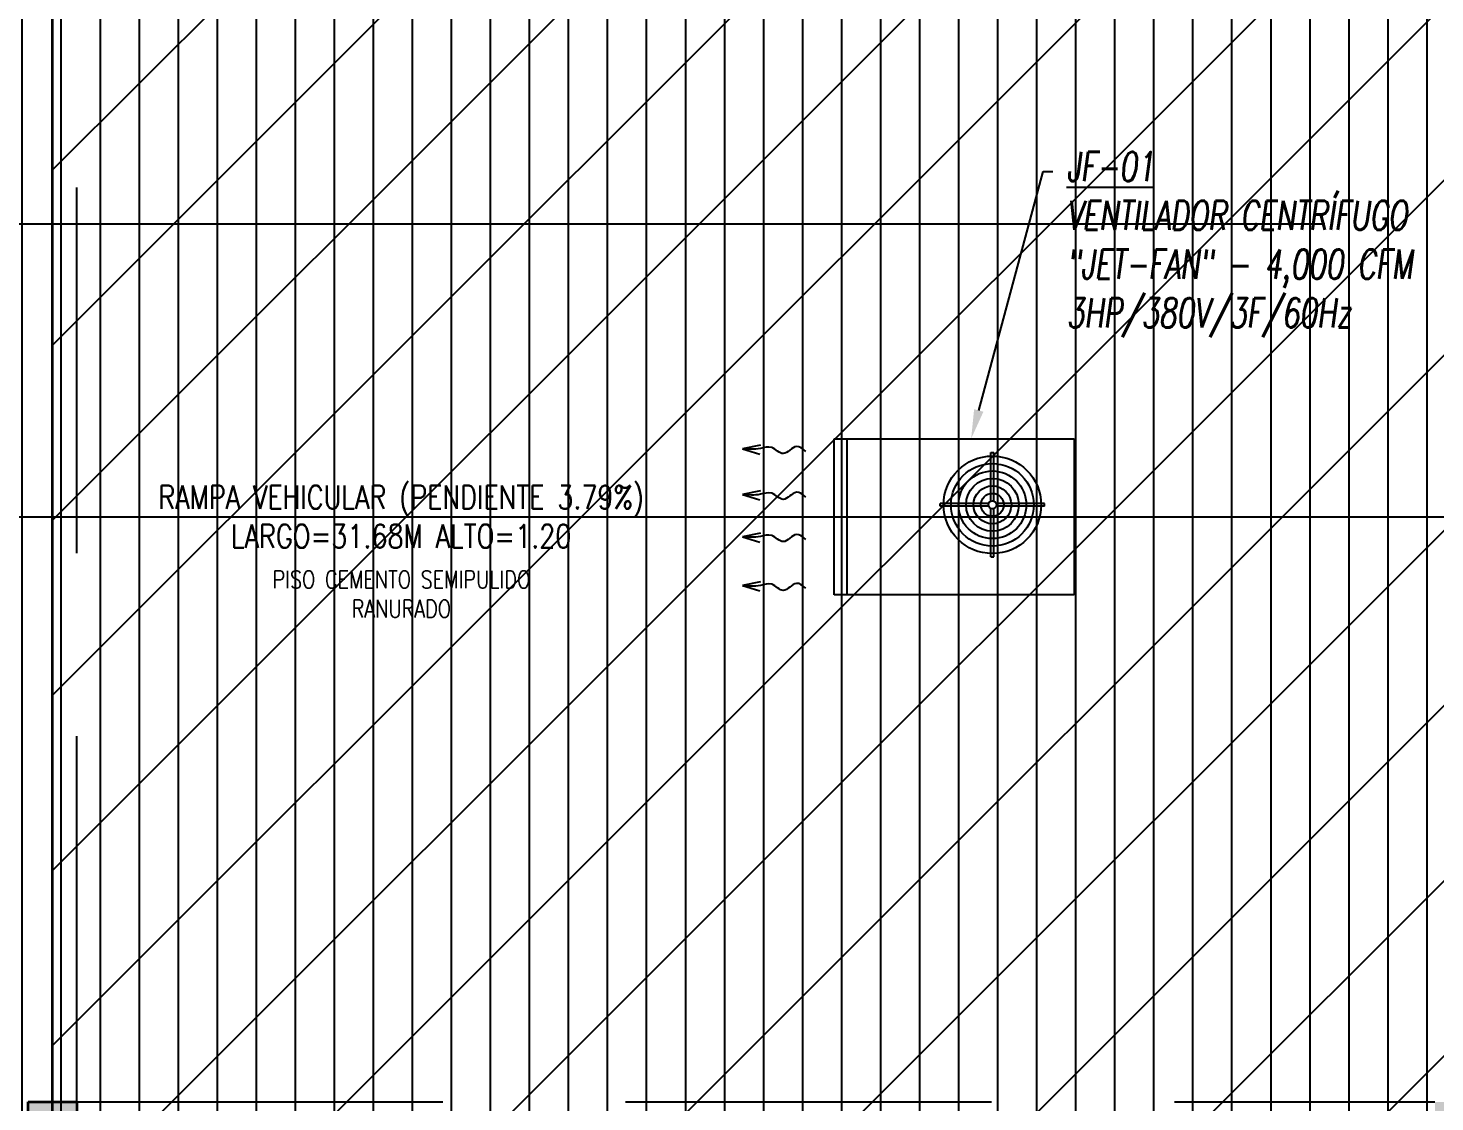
# Model space of a CAD drawing. Extents: x 226317 to 226469, y 8188101 to 8188260.
# Drawn here: x 226415.15 to 226422.36, y 8188196.91 to 8188202.41 of the extents above; entities that cross this region are included whole.
import ezdxf
from ezdxf import colors
from ezdxf.entities.mleader import LeaderData, LeaderLine
from ezdxf.math import Vec2, Vec3

# ---------------------------------------------------------------- set-up
doc = ezdxf.new("R2010")
doc.units = 0
doc.header["$LTSCALE"] = 15
doc.linetypes.add('CENTER', pattern=[2, 1.25, -0.25, 0.25, -0.25])
doc.linetypes.add('HIDDEN2', pattern=[0.1875, 0.125, -0.0625])
doc.layers.get('0').update_dxf_attribs({"color": 250})
for name, color, linetype in [('A-ESTRUCTURA-HATCH', 250, 'Continuous'), ('A-ESTRUCTURA-VIGAS', 250, 'HIDDEN2'), ('A-HATCH', 250, 'Continuous'), ('A-TEXTO-ACABADO PISO', 250, 'Continuous'), ('A-TEXTO-AMBIENTES', 252, 'Continuous'), ('A_50_CortesElev', 250, 'CENTER'), ('L-06_EQ-FIN-CONT', 141, 'Continuous'), ('L3 Equipos y Ductos', 160, 'Continuous'), ('L4 Linea mediana', 191, 'Continuous'), ('L5 Linea mediana segmentada', 191, 'HIDDEN2'), ('L6 Linea fina', 141, 'Continuous')]:
    doc.layers.add(name, color=color, linetype=linetype)
doc.layers.add('A-ESTRUCTURA-PLACAS', color=252, linetype='Continuous', lineweight=35)
doc.layers.add('A-ETAPAS', color=250, linetype='Continuous', lineweight=35, plot=False)
doc.styles.add('JNV ING', font='romans.shx', dxfattribs={"width": 0.7, "oblique": 8, "height": 0.15})
doc.styles.add('ROMANS', font='romans.shx', dxfattribs={"width": 0.8})

# ---------------------------------------------------------------- blocks, each defined once
blk = doc.blocks.new('EST P1')
at = {"layer": 'A-ESTRUCTURA-HATCH'}
h = blk.add_hatch(dxfattribs=at)
h.set_pattern_fill('ANSI31', color=256, scale=0.02)
h.set_pattern_definition([(45, (-226392.07709, -8188203.05961), (-0.04490128060535, 0.04490128060535), [])])
h.paths.add_polyline_path([(-3.61, 5.05), (-3.61, 4.85), (-44.785, 4.85), (-44.785, -0.15), (-46.99, -0.15), (-46.99, -11.15), (-3.61, -11.1501), (-3.61, -11.4001), (-47.24, -11.4001), (-47.24, 0.15), (-45.035, 0.15), (-45.035, 5.05)])
h.paths.add_polyline_path([(5.8757, 4.85), (5.8757, 5.05), (35.53, 5.05), (35.53, 4.85)])
h.paths.add_polyline_path([(47.915, 5.05), (35.58, 5.05), (35.58, 4.85), (47.915, 4.85)])
h.paths.add_polyline_path([(51.865, 4.85), (53.3757, 4.85), (53.3757, 5.05), (51.865, 5.05)])
edge = h.paths.add_edge_path()
edge.add_arc((63.3007, -0.15), 9.7, 360, 180)
edge.add_line((53.6007, -0.15), (53.8007, -0.15))
edge.add_arc((63.3007, -0.15), 9.5, 0.90471, 180, ccw=False)
edge.add_line((72.7995, 0), (70.3507, 0))
edge.add_line((70.3507, 0), (70.3507, -0.1499))
edge.add_line((70.3507, -0.1499), (73.0007, -0.15))
edge = h.paths.add_edge_path(flags=0)
edge.add_arc((63.3007, -0.15), 3.3, 0.00085, 49.99468)
edge.add_line((65.4221, 2.3777), (65.4222, -0.15))
edge.add_line((65.4222, -0.15), (65.2722, -0.15))
edge.add_line((65.2722, -0.15), (65.2721, 2.4964))
edge.add_arc((63.3007, -0.15), 3.3, 53.31658, 179.99996)
edge.add_line((60.0007, -0.15), (59.8007, -0.15))
edge.add_arc((63.3007, -0.15), 3.5, 2.45736, 179.99993, ccw=False)
edge.add_line((66.7975, 0.0001), (69.4507, 0))
edge.add_line((69.4507, 0), (69.4507, -0.1499))
edge.add_line((69.4507, -0.1499), (66.6007, -0.1499))
h.paths.add_polyline_path([(-3.56, -11.15), (35.53, -11.15), (35.53, -11.4001), (-3.56, -11.4001)])
h.paths.add_polyline_path([(35.58, -11.1501), (71.88, -11.1501), (71.88, -11.4001), (35.58, -11.4)])
h = blk.add_hatch(color=256, dxfattribs=at)
h.dxf.hatch_style = 1
h.paths.add_polyline_path([(51.865, 5.05), (47.915, 5.05), (47.915, -0.15), (50.25, -0.15), (50.25, 0), (48.065, 0), (48.065, 2.05), (51.865, 2.05), (51.865, 2.2), (48.065, 2.2), (48.065, 4.85), (51.715, 4.85), (51.715, 3.2), (51.865, 3.2)])
h.paths.add_polyline_path([(1.925, -0.1507), (-0.175, -0.1507), (-0.175, 4.8498), (-3.56, 4.85), (-3.56, 5.05), (3.775, 5.05), (3.775, 1.9), (3.625, 1.9), (3.625, 4.85), (-0.0249, 4.8499), (-0.0249, 2.1999), (1.9251, 2.1998), (1.9251, 2.0499), (-0.0249, 2.0499), (-0.0249, -0.0001), (1.925, -0.0005)])
h.paths.add_polyline_path([(71.63, -6.15), (71.88, -6.15), (71.88, -6.85), (71.63, -6.85)])
h.paths.add_polyline_path([(64.42, -6.15), (64.67, -6.15), (64.67, -6.85), (64.42, -6.85)])
h.paths.add_polyline_path([(57.21, -6.15), (57.46, -6.15), (57.46, -6.85), (57.21, -6.85)])
h.paths.add_polyline_path([(50, -6.15), (50.25, -6.15), (50.25, -6.85), (50, -6.85)])
h.paths.add_polyline_path([(42.79, -6.15), (43.04, -6.15), (43.04, -6.85), (42.79, -6.85)])
h.paths.add_polyline_path([(42.79, 0.55), (43.04, 0.55), (43.04, -0.15), (42.79, -0.15)])
h.paths.add_polyline_path([(35.58, -6.15), (35.83, -6.15), (35.83, -6.85), (35.58, -6.85)])
h.paths.add_polyline_path([(35.58, 0.55), (35.83, 0.55), (35.83, -0.15), (35.58, -0.15)])
h.paths.add_polyline_path([(35.28, -6.15), (35.53, -6.15), (35.53, -6.85), (35.28, -6.85)])
h.paths.add_polyline_path([(35.28, 0.55), (35.53, 0.55), (35.53, -0.15), (35.28, -0.15)])
h.paths.add_polyline_path([(30.28, -6.15), (30.53, -6.15), (30.53, -6.85), (30.28, -6.85)])
h.paths.add_polyline_path([(30.28, 0.55), (30.53, 0.55), (30.53, -0.15), (30.28, -0.15)])
h.paths.add_polyline_path([(23.07, -6.15), (23.32, -6.15), (23.32, -6.85), (23.07, -6.85)])
h.paths.add_polyline_path([(23.07, 0.55), (23.32, 0.55), (23.32, -0.15), (23.07, -0.15)])
h.paths.add_polyline_path([(18.07, -6.15), (18.32, -6.15), (18.32, -6.85), (18.07, -6.85)])
h.paths.add_polyline_path([(18.07, 0.55), (18.32, 0.55), (18.32, -0.15), (18.07, -0.15)])
h.paths.add_polyline_path([(10.86, -6.15), (11.11, -6.15), (11.11, -6.85), (10.86, -6.85)])
h.paths.add_polyline_path([(10.86, 0.55), (11.11, 0.55), (11.11, -0.15), (10.86, -0.15)])
h.paths.add_polyline_path([(3.65, -6.15), (3.9, -6.15), (3.9, -6.85), (3.65, -6.85)])
h.paths.add_polyline_path([(3.625, 0.55), (3.9, 0.55), (3.9, -0.15), (3.625, -0.15)])
h.paths.add_polyline_path([(-3.56, -6.15), (-3.31, -6.15), (-3.31, -6.85), (-3.56, -6.85)])
h.paths.add_polyline_path([(-3.56, 0.55), (-3.31, 0.55), (-3.31, -0.15), (-3.56, -0.15)])
h.paths.add_polyline_path([(-3.86, -6.15), (-3.61, -6.15), (-3.61, -6.85), (-3.86, -6.85)])
h.paths.add_polyline_path([(-3.86, 0.55), (-3.61, 0.55), (-3.61, -0.15), (-3.86, -0.15)])
h.paths.add_polyline_path([(-11.07, -6.15), (-10.82, -6.15), (-10.82, -6.85), (-11.07, -6.85)])
h.paths.add_polyline_path([(-11.07, 0.55), (-10.82, 0.55), (-10.82, -0.15), (-11.07, -0.15)])
h.paths.add_polyline_path([(-18.28, -6.15), (-18.03, -6.15), (-18.03, -6.85), (-18.28, -6.85)])
h.paths.add_polyline_path([(-18.28, 0.55), (-18.03, 0.55), (-18.03, -0.15), (-18.28, -0.15)])
h.paths.add_polyline_path([(-25.49, -6.15), (-25.24, -6.15), (-25.24, -6.85), (-25.49, -6.85)])
h.paths.add_polyline_path([(-25.49, 0.55), (-25.24, 0.55), (-25.24, -0.15), (-25.49, -0.15)])
h.paths.add_polyline_path([(-32.7, -6.15), (-32.45, -6.15), (-32.45, -6.85), (-32.7, -6.85)])
h.paths.add_polyline_path([(-32.7, 0.55), (-32.45, 0.55), (-32.45, -0.15), (-32.7, -0.15)])
h.paths.add_polyline_path([(-39.91, -6.15), (-39.66, -6.15), (-39.66, -6.85), (-39.91, -6.85)])
h.paths.add_polyline_path([(-39.91, 0.55), (-39.66, 0.55), (-39.66, -0.15), (-39.91, -0.15)])
at = {"layer": 'A-ESTRUCTURA-PLACAS'}
blk.add_lwpolyline([(23.07, -6.15), (23.32, -6.15), (23.32, -6.85), (23.07, -6.85)], close=True, dxfattribs=at)
at = {"layer": 'A-ESTRUCTURA-VIGAS'}
for points in [[(23.32, -6.15), (23.32, -0.15)], [(23.32, -6.15), (30.28, -6.15)]]:
    blk.add_lwpolyline(points, dxfattribs=at)
blk = doc.blocks.new('Cortes-Elev.')
at = {"layer": 'A_50_CortesElev', "linetype": 'CENTER', "ltscale": 0.5}
blk.add_lwpolyline([(103.9309, 28.3545), (-19.0944, 28.3545)], dxfattribs=at)
blk = doc.blocks.new('FLUJO')
at = {"layer": 'L-06_EQ-FIN-CONT'}
for p, q in [((0.462, -0.02), (0.335, 0.019)), ((0.33, -0.047), (0.462, -0.02))]:
    blk.add_line(p, q, dxfattribs=at)
blk.add_spline([(0, 0), (0.067, -0.036), (0.164, 0.016), (0.249, -0.029), (0.332, -0.021), (0.462, -0.02)], degree=3, dxfattribs=at)
blk = doc.blocks.new('JFC-01')
at = {"layer": 'L3 Equipos y Ductos'}
for p, q in [((-1.23, -0.4), (-1.23, 0.4)), ((-1.23, 0.4), (0, 0.4)), ((0, 0.4), (0, -0.4)), ((0, -0.4), (-1.23, -0.4))]:
    blk.add_line(p, q, dxfattribs=at)
at = {"layer": 'L4 Linea mediana'}
for radius in [0.25, 0.2118, 0.1735, 0.1353, 0.0971, 0.0588, 0.0206]:
    blk.add_circle((-0.4193, 0.061), radius, dxfattribs=at)
at = {"layer": 'L5 Linea mediana segmentada'}
blk.add_line((-1.1643, -0.4), (-1.1643, 0.4), dxfattribs=at)
at = {"layer": 'L6 Linea fina'}
for p, q in [((-0.4269, 0.0801), (-0.4269, 0.3285)), ((-0.4269, 0.3285), (-0.4117, 0.3285)), ((-0.4117, 0.0801), (-0.4117, 0.3285)), ((-0.4385, 0.0686), (-0.6868, 0.0686)), ((-0.6868, 0.0534), (-0.6868, 0.0686)), ((-0.4385, 0.0534), (-0.6868, 0.0534)), ((-0.4269, -0.2065), (-0.4269, 0.0419)), ((-0.4117, -0.2065), (-0.4117, 0.0419)), ((-0.1518, 0.0686), (-0.4002, 0.0686)), ((-0.1518, 0.0534), (-0.4002, 0.0534)), ((-0.1518, 0.0534), (-0.1518, 0.0686)), ((-0.4269, -0.2065), (-0.4117, -0.2065))]:
    blk.add_line(p, q, dxfattribs=at)
at = {"layer": 'L6 Linea fina', "xscale": 0.7, "yscale": 0.7, "zscale": 0.7, "rotation": 180}
for p in [(-1.3761, 0.3346), (-1.3761, 0.1002), (-1.3761, -0.1166), (-1.3761, -0.3668)]:
    blk.add_blockref('FLUJO', p, dxfattribs=at)

msp = doc.modelspace()

# ---------------------------------------------------------------- hatches: boundary and pattern name
at = {"layer": 'A-HATCH'}
h = msp.add_hatch(dxfattribs=at)
h.set_pattern_fill('_USER', color=256, scale=0.2, angle=90, pattern_type=0)
h.set_pattern_definition([(90, (226435.11709, 8188199.90867), (-0.2, 1e-17), [])])
h.paths.add_polyline_path([(226403.1871, 8188207.9096), (226403.1871, 8188191.9096), (226434.8671, 8188191.9096), (226434.8671, 8188207.9096)])
at = {"layer": 'L6 Linea fina'}
h = msp.add_hatch(dxfattribs=at)
h.set_pattern_fill('ANSI31', color=256, scale=0.2)
h.set_pattern_definition([(45, (0, 0), (-0.449012806053, 0.449012806053), [])])
h.paths.add_polyline_path([(226415.2721, 8188208.1096), (226420.8531, 8188208.1096), (226420.8531, 8188208.9595), (226424.8032, 8188208.9595), (226424.8032, 8188208.1096), (226427.6071, 8188208.1096), (226427.6071, 8188191.6595), (226415.2721, 8188191.6595)])

# ---------------------------------------------------------------- linework, layer by layer
msp.add_line((226403.1871, 8188199.9096), (226434.8671, 8188199.9096))
at = {"layer": 'A-ETAPAS'}
msp.add_lwpolyline([(226415.2721, 8188191.9096), (226415.2721, 8188207.9096)], dxfattribs=at)
at = {"layer": 'L5 Linea mediana segmentada'}
msp.add_arc((226419.3244, 8188179.5487), 23.4888, 48.70419, 99.46048, dxfattribs=at)
at = {"layer": 'L6 Linea fina'}
msp.add_lwpolyline([(226415.2721, 8188208.1096), (226420.8531, 8188208.1096), (226420.8531, 8188208.9595), (226424.8032, 8188208.9595), (226424.8032, 8188208.1096), (226427.6071, 8188208.1096), (226427.6071, 8188191.6595), (226415.2721, 8188191.6595)], close=True, dxfattribs=at)

# ---------------------------------------------------------------- block references
msp.add_blockref('EST P1', (226392.0771, 8188203.0596))
at = {"layer": 'A_50_CortesElev'}
msp.add_blockref('Cortes-Elev.', (226362.8621, 8188173.0552), dxfattribs=at)
at = {"layer": 'L6 Linea fina'}
msp.add_blockref('JFC-01', (226420.5086, 8188199.9096, 0), dxfattribs=at)

# ---------------------------------------------------------------- texts
at = {"layer": 'A-TEXTO-ACABADO PISO', "insert": (226417.0602, 8188199.6328), "char_height": 0.09, "attachment_point": 2, "style": 'ROMANS'}
msp.add_mtext_dynamic_manual_height_columns('PISO CEMENTO SEMIPULIDO RANURADO', width=1.586307, gutter_width=12.5, heights=[0], dxfattribs=at)
at = {"layer": 'A-TEXTO-AMBIENTES', "insert": (226417.0591, 8188199.9096), "char_height": 0.12, "width": 7.191569, "attachment_point": 5, "style": 'ROMANS'}
msp.add_mtext('RAMPA VEHICULAR (PENDIENTE 3.79%)\\PLARGO=31.68M ALTO=1.20 ', dxfattribs=at)

# ---------------------------------------------------------------- leaders
at = {"layer": 'L6 Linea fina'}
ml = msp.add_multileader_mtext('Standard', dxfattribs=at)
ml.set_content('{\\LJF-01}\\PVENTILADOR CENTRÍFUGO\\P"JET-FAN" - 4,000 CFM\\P3HP/380V/3F/60Hz ', color=12, style='JNV ING')
ml.set_leader_properties(color=256, linetype='ByLayer', lineweight=-1)
ml.build(insert=Vec2(0, 0))
ml.multileader.update_dxf_attribs({"dogleg_length": 0.05, "arrow_head_size": 0.15})
ctx = ml.context
ctx.base_point, ctx.char_height, ctx.arrow_head_size, ctx.landing_gap_size, ctx.plane_origin = Vec3(226420.3998, 8188201.6797, 0), 0.15, 0.15, 0.07, Vec3(226423.0168, 8188200.682, 0)
notes = []
notes.append((ctx, [(1, (1, 1, 0), (226420.3498, 8188201.6797, 0), (1, 0), 0.05, [(0, [(226419.9804, 8188200.3096, 0)], 0, [])])]))
ctx.mtext.insert, ctx.mtext.flow_direction = Vec3(226420.4698, 8188201.7797, 0), 5
for ctx, leaders in notes:
    for number, flags, end, landing, length, lines in leaders:
        leader = LeaderData()
        leader.index, (leader.has_last_leader_line, leader.has_dogleg_vector, leader.attachment_direction) = number, flags
        leader.last_leader_point, leader.dogleg_vector, leader.dogleg_length = Vec3(end), Vec3(landing), length
        for number, points, colour, breaks in lines:
            line = LeaderLine()
            line.index, line.vertices, line.color, line.breaks = number, Vec3.list(points), colors.encode_raw_color(colour), breaks
            leader.lines.append(line)
        ctx.leaders.append(leader)

doc.saveas('drawing.dxf')
